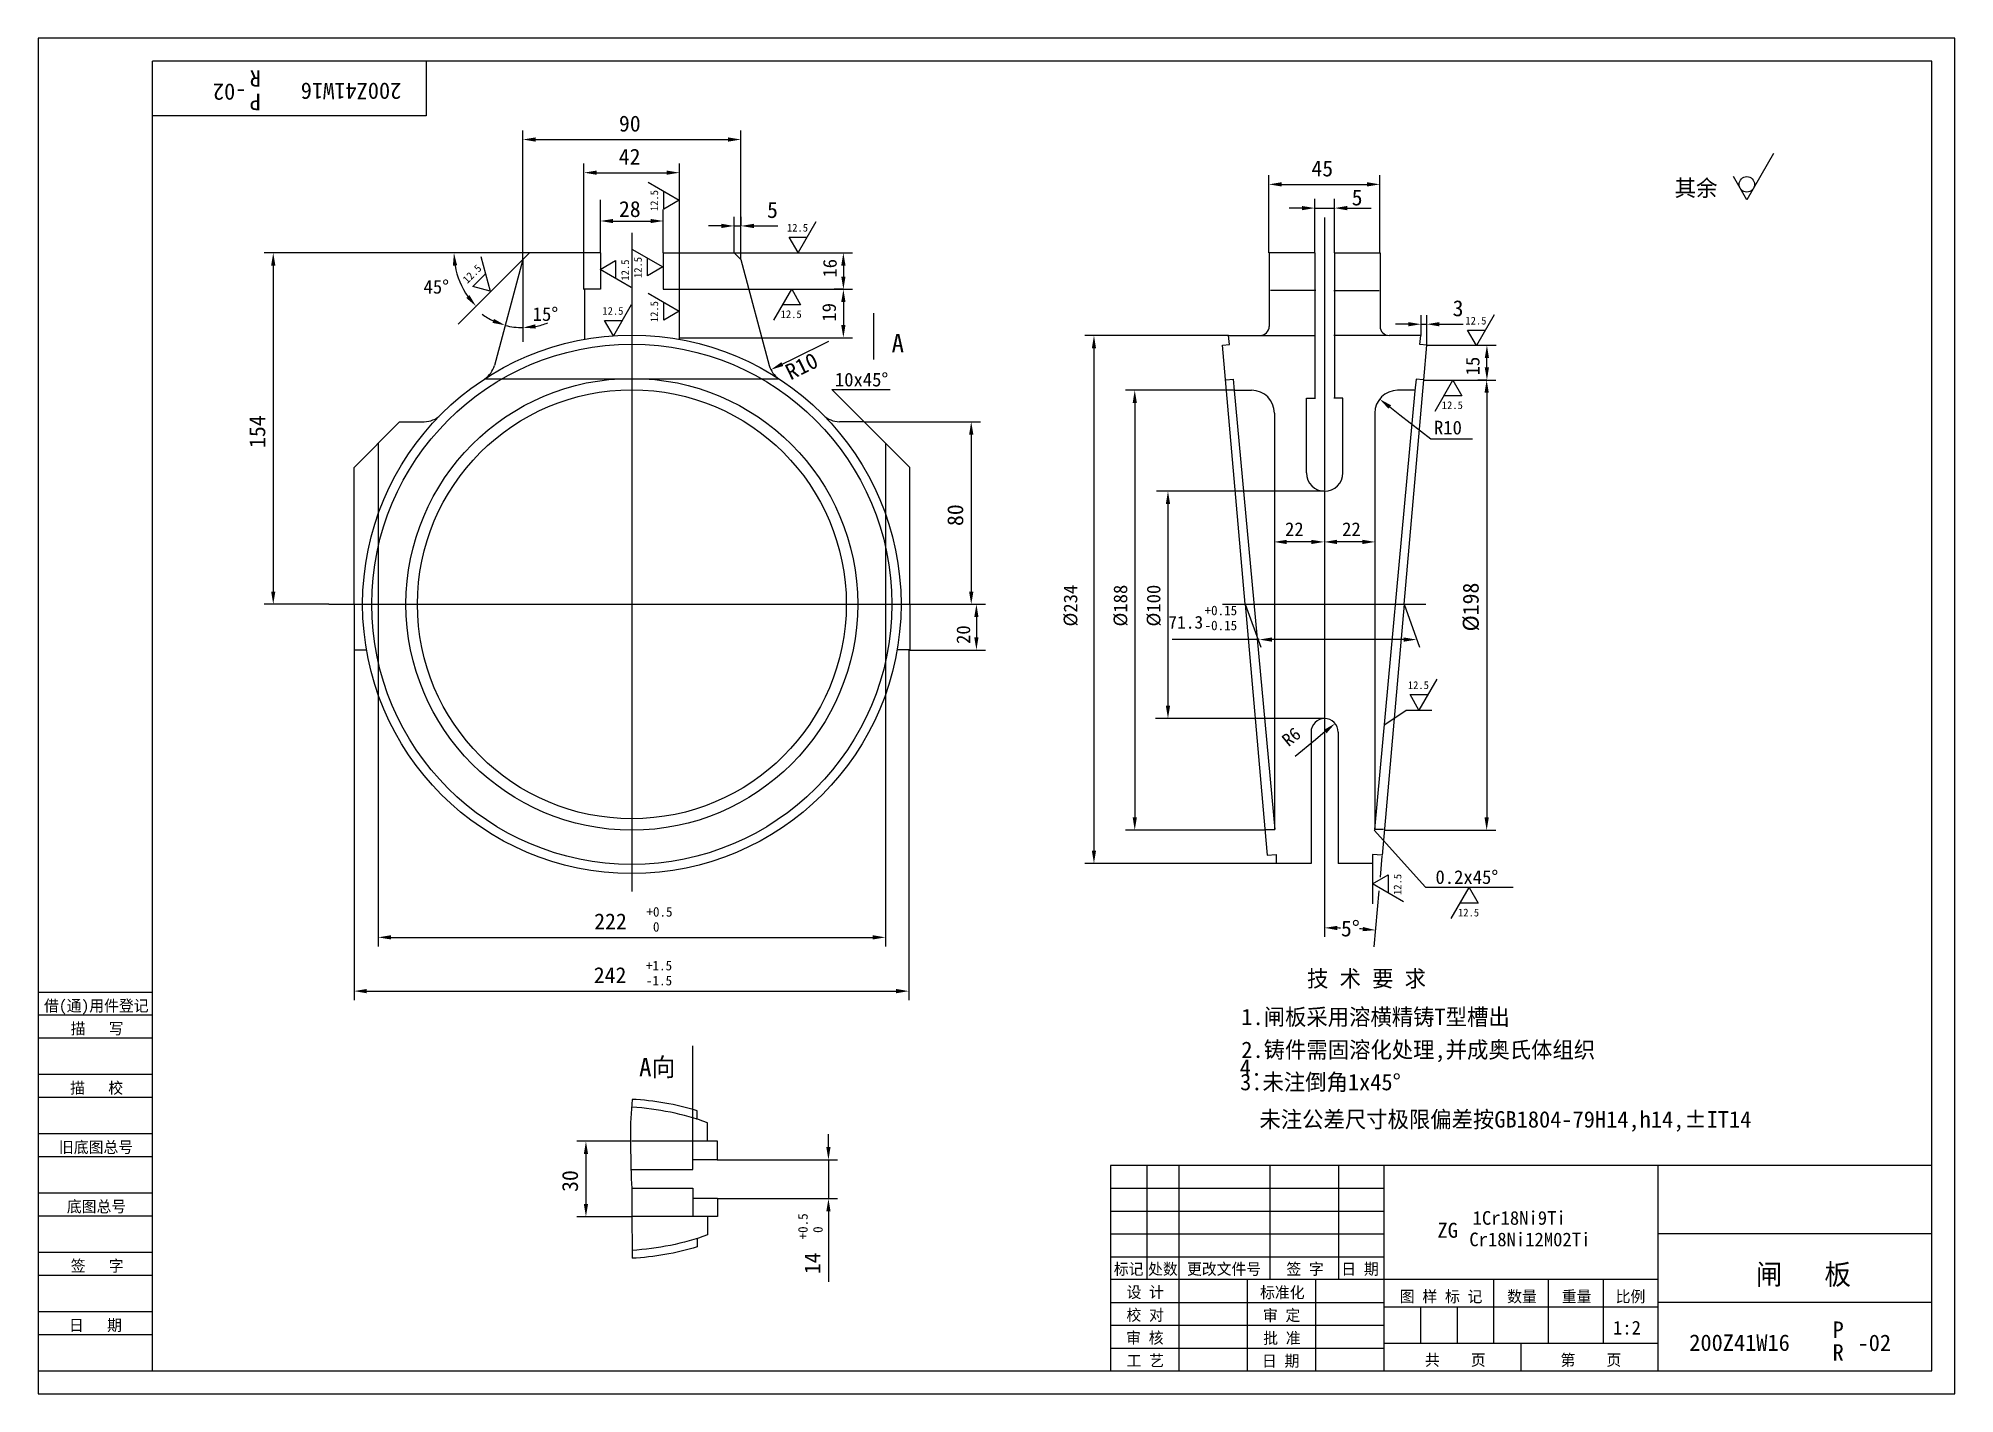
# Model space of a CAD drawing. Header units: metres. Extents: x 0 to 420, y 0 to 297.
import ezdxf

# ---------------------------------------------------------------- set-up
doc = ezdxf.new("R2010")
doc.units = ezdxf.units.M
for name, color, linetype in [('B', 3, 'Continuous'), ('C', 6, 'Continuous'), ('D', 1, 'Continuous'), ('FL', 5, 'Continuous'), ('HA', 5, 'Continuous'), ('T', 7, 'Continuous'), ('TL', 4, 'Continuous')]:
    doc.layers.add(name, color=color, linetype=linetype)

# ---------------------------------------------------------------- blocks, each defined once
blk = doc.blocks.new('TUKUN3')
at = {"layer": 'FL'}
for p, q in [((420, 297), (0, 297)), ((0, 297), (0, 0)), ((420, 0), (420, 297)), ((0, 78), (25, 78)), ((0, 70), (25, 70)), ((0, 65), (25, 65)), ((0, 57), (25, 57)), ((0, 52), (25, 52)), ((243, 25), (243, 50)), ((250, 5), (250, 50)), ((270, 25), (270, 50)), ((285, 25), (285, 50)), ((0, 44), (25, 44)), ((235, 45), (295, 45)), ((0, 39), (25, 39)), ((235, 40), (295, 40)), ((235, 35), (295, 35)), ((0, 31), (25, 31)), ((235, 30), (295, 30)), ((0, 26), (25, 26)), ((280, 5), (280, 25)), ((0, 18), (25, 18)), ((235, 20), (295, 20)), ((0, 13), (25, 13)), ((235, 15), (295, 15)), ((235, 10), (295, 10)), ((0, 0), (420, 0))]:
    blk.add_line(p, q, dxfattribs=at)
at = {"layer": 'TL'}
for p, q in [((415, 292), (25, 292)), ((25, 5), (25, 292)), ((85, 292), (85, 280)), ((415, 5), (415, 292)), ((85, 280), (25, 280)), ((0, 88), (25, 88)), ((0, 83), (25, 83)), ((415, 50), (235, 50)), ((235, 50), (235, 5)), ((295, 5), (295, 50)), ((355, 5), (355, 50)), ((415, 35), (355, 35)), ((355, 25), (235, 25)), ((265, 5), (265, 25)), ((319, 11), (319, 25)), ((331, 11), (331, 25)), ((343, 11), (343, 25)), ((295, 19), (355, 19)), ((303, 11), (303, 19)), ((311, 11), (311, 19)), ((415, 20), (355, 20)), ((355, 11), (295, 11)), ((325, 5), (325, 11)), ((0, 5), (415, 5))]:
    blk.add_line(p, q, dxfattribs=at)
at = {"layer": 'T'}
for s, p in [('借(通)用件登记', (1.26, 83.76)), ('描   写', (7.09, 78.76)), ('描   校', (6.98, 65.76)), ('旧底图总号', (4.52, 52.76)), ('底图总号', (6.25, 39.76)), ('签   字', (7.1, 26.76)), ('标记', (235.71, 26.07)), ('处数', (243.22, 26.07)), ('更改文件号', (251.75, 26.07)), ('签 字', (273.53, 26.07)), ('日 期', (285.57, 26.07)), ('设 计', (238.5, 20.99)), ('标准化', (267.77, 20.93)), ('图 样 标 记', (298.4, 20.04)), ('数量', (321.92, 20.04)), ('重量', (333.88, 20.04)), ('比例', (345.7, 20.04)), ('校 对', (238.48, 15.99)), ('审 定', (268.39, 15.93)), ('日   期', (6.72, 13.76)), ('审 核', (238.41, 10.99)), ('批 准', (268.46, 10.93)), ('工 艺', (238.52, 5.99)), ('日 期', (268.18, 5.93)), ('共    页', (303.91, 6.13)), ('第    页', (333.62, 6.13))]:
    blk.add_text(s, height=2.5, dxfattribs=at).set_placement(p)

msp = doc.modelspace()

# ---------------------------------------------------------------- linework, layer by layer
at = {"layer": 'B'}
for p, q in [((97.89, 222.36), (162.37, 222.36)), ((74.5, 208.29), (74.5, 153.18)), ((185.66, 208.29), (185.66, 153.18))]:
    msp.add_line(p, q, dxfattribs=at)
at = {"layer": 'C'}
for p, q in [((281.91, 257.73), (281.91, 197.99)), ((130.08, 254.37), (130.08, 110.01)), ((281.91, 197.76), (281.91, 147.98)), ((63.65, 172.98), (193.45, 172.98)), ((259.53, 172.98), (304.06, 172.98)), ((281.91, 147.95), (281.91, 133.33)), ((281.91, 133.33), (281.91, 120.89)), ((281.91, 120.89), (281.91, 113.44))]:
    msp.add_line(p, q, dxfattribs=at)
at = {"layer": 'D'}
for p, q in [((106.18, 248.5), (106.18, 276.82)), ((108.98, 274.82), (151.18, 274.82)), ((153.98, 248.5), (153.98, 276.82)), ((119.58, 241.96), (119.58, 269.56)), ((140.52, 241.96), (140.52, 269.56)), ((380.31, 271.76), (374.45, 261.62)), ((122.38, 267.56), (137.72, 267.56)), ((133.69, 265.46), (140.45, 261.55)), ((269.72, 249.97), (269.72, 267)), ((272.52, 265), (291.19, 265)), ((293.99, 249.97), (293.99, 267)), ((374.45, 261.62), (371.52, 266.69)), ((123.18, 250), (123.18, 261.61)), ((137.07, 259.6), (137.07, 263.51)), ((140.45, 261.55), (137.07, 259.6)), ((279.77, 250.03), (279.77, 261.8)), ((284.06, 250.03), (284.06, 261.8)), ((125.98, 256.97), (134.18, 256.97)), ((136.98, 250), (136.98, 259.51)), ((152.48, 250), (152.48, 257.89)), ((154.02, 255.89), (154.02, 257.89)), ((170.4, 256.8), (166.5, 250.04)), ((276.97, 259.8), (274.17, 259.8)), ((279.77, 259.8), (284.06, 259.8)), ((286.86, 259.8), (289.66, 259.8)), ((289.66, 259.8), (292.08, 259.8)), ((149.68, 255.89), (146.88, 255.89)), ((152.48, 255.89), (154.02, 255.89)), ((156.82, 255.89), (159.62, 255.89)), ((159.62, 255.89), (162.04, 255.89)), ((164.55, 253.42), (168.45, 253.42)), ((166.5, 250.04), (164.55, 253.42)), ((107.68, 250), (49.49, 250)), ((96.99, 249.16), (99.01, 241.62)), ((106.18, 248.5), (99.11, 241.43)), ((106.18, 248.5), (106.18, 230.46)), ((123.15, 246.34), (126.53, 248.29)), ((126.53, 248.29), (126.53, 244.38)), ((130.11, 250.8), (136.87, 246.9)), ((133.49, 244.95), (133.49, 248.85)), ((152.48, 250), (178.44, 250)), ((51.49, 247.2), (51.49, 175.78)), ((95.24, 242.63), (98, 245.39)), ((129.91, 242.43), (123.15, 246.34)), ((136.87, 246.9), (133.49, 244.95)), ((176.44, 247.2), (176.44, 244.8)), ((99.11, 241.43), (92.04, 234.36)), ((99.01, 241.62), (95.24, 242.63)), ((133.69, 241.13), (140.45, 237.23)), ((140.46, 242), (178.44, 242)), ((161.22, 235.25), (165.12, 242.01)), ((165.12, 242.01), (167.07, 238.63)), ((176.44, 242), (174.44, 242)), ((129.95, 238.57), (126.05, 231.81)), ((137.07, 235.27), (137.07, 239.18)), ((140.45, 237.23), (137.07, 235.27)), ((167.07, 238.63), (163.17, 238.63)), ((176.44, 239.2), (176.44, 234.19)), ((303.04, 231.9), (303.04, 236.35)), ((304.28, 229.71), (304.28, 236.35)), ((319.09, 236.44), (315.18, 229.68)), ((124.1, 235.19), (128, 235.19)), ((126.05, 231.81), (124.1, 235.19)), ((140.46, 231.39), (178.44, 231.39)), ((260.86, 231.88), (229.36, 231.88)), ((300.24, 234.35), (297.44, 234.35)), ((303.04, 234.35), (304.28, 234.35)), ((307.08, 234.35), (309.88, 234.35)), ((309.88, 234.35), (312.3, 234.35)), ((313.23, 233.06), (317.14, 233.06)), ((315.18, 229.68), (313.23, 233.06)), ((163.06, 225.62), (165.57, 226.86)), ((165.57, 226.86), (173.27, 230.66)), ((231.36, 229.08), (231.36, 118.99)), ((304.28, 229.76), (319.48, 229.76)), ((317.48, 224.89), (317.48, 226.96)), ((173.91, 220.05), (186.71, 220.05)), ((180.98, 212.98), (173.91, 220.05)), ((262.17, 219.89), (238.3, 219.89)), ((303.67, 222.12), (319.43, 222.12)), ((306.12, 215.31), (310.02, 222.07)), ((311.97, 218.69), (308.07, 218.69)), ((310.02, 222.07), (311.97, 218.69)), ((317.48, 222.09), (315.48, 222.09)), ((317.43, 219.32), (317.43, 126.26)), ((240.3, 217.09), (240.3, 126.29)), ((296.18, 216.22), (298.39, 214.5)), ((298.39, 214.5), (305.17, 209.23)), ((180.98, 212.98), (206.46, 212.98)), ((204.46, 210.18), (204.46, 175.74)), ((305.17, 209.23), (314.31, 209.23)), ((249.24, 197.76), (245.05, 197.76)), ((281.91, 197.76), (249.24, 197.76)), ((247.58, 194.96), (247.58, 150.75)), ((278.99, 186.65), (273.61, 186.65)), ((290.19, 186.65), (284.59, 186.65)), ((63.65, 172.98), (49.49, 172.98)), ((193.45, 172.98), (207.6, 172.98)), ((205.6, 172.94), (202.46, 172.94)), ((264.5, 172.98), (267.92, 163.58)), ((299.32, 172.98), (302.74, 163.58)), ((205.6, 170.18), (205.6, 165.76)), ((252.55, 165.25), (248.49, 165.25)), ((256.41, 165.25), (252.55, 165.25)), ((267.58, 165.25), (256.41, 165.25)), ((299.27, 165.25), (270.38, 165.25)), ((69.19, 162.98), (69.19, 86.21)), ((190.8, 163.14), (190.8, 86.21)), ((190.92, 162.96), (207.6, 162.96)), ((306.48, 156.56), (302.58, 149.8)), ((74.5, 153.18), (74.5, 97.99)), ((185.66, 153.18), (185.66, 97.99)), ((300.63, 153.18), (304.53, 153.18)), ((302.58, 149.8), (300.63, 153.18)), ((249.24, 147.95), (244.85, 147.95)), ((281.91, 147.95), (249.24, 147.95)), ((295.08, 146.61), (299.75, 149.8)), ((299.75, 149.8), (305.42, 149.8)), ((279.88, 143.3), (275.43, 139.65)), ((282.04, 145.08), (279.88, 143.3)), ((268.8, 123.49), (238.3, 123.49)), ((292.8, 123.46), (304.04, 110.99)), ((294.98, 123.46), (319.43, 123.46)), ((294.48, 117.81), (294.07, 113.15)), ((271.31, 116.19), (229.36, 116.19)), ((281.91, 113.44), (281.91, 100.08)), ((292.43, 111.7), (295.81, 113.66)), ((292.44, 116.19), (292.44, 107.32)), ((295.81, 113.66), (295.81, 109.75)), ((299.19, 107.8), (292.43, 111.7)), ((293.81, 110.2), (292.73, 97.89)), ((304.04, 110.99), (323.23, 110.99)), ((309.68, 104.13), (313.58, 110.89)), ((313.58, 110.89), (315.53, 107.51)), ((315.53, 107.51), (311.63, 107.51)), ((77.3, 99.99), (182.86, 99.99)), ((71.99, 88.21), (188, 88.21)), ((143.46, 55.34), (143.46, 76.25)), ((129.75, 55.3), (118.02, 55.3)), ((173.17, 54.03), (173.17, 56.83)), ((120.02, 52.5), (120.02, 41.58)), ((148.79, 51.23), (175.17, 51.23)), ((173.17, 51.23), (173.17, 42.74)), ((148.79, 42.74), (175.17, 42.74)), ((130.25, 38.78), (118.02, 38.78)), ((173.17, 39.94), (173.17, 37.14)), ((173.17, 37.14), (173.17, 31.89)), ((173.17, 31.89), (173.17, 24.51))]:
    msp.add_line(p, q, dxfattribs=at)
msp.add_circle((374.45, 265), 1.69, dxfattribs=at)
for centre, radius, start, end in [((107.68, 250), 16.59, 189.68, 215.32), ((106.18, 248.5), 14.9, 233.43, 244.21), ((106.18, 248.5), 14.9, 255, 270), ((106.18, 248.5), 14.9, 280.79, 291.57), ((281.91, -25.78), 127.86, 88.44, 88.75), ((281.91, -25.78), 127.86, 86.25, 86.56)]:
    msp.add_arc(centre, radius, start, end, dxfattribs=at)
for points in [[(108.98, 275.29), (108.98, 274.36), (106.18, 274.82)], [(151.18, 275.29), (151.18, 274.36), (153.98, 274.82)], [(122.38, 268.03), (122.38, 267.1), (119.58, 267.56)], [(137.72, 268.03), (137.72, 267.1), (140.52, 267.56)], [(272.52, 265.47), (272.52, 264.53), (269.72, 265)], [(291.19, 265.47), (291.19, 264.53), (293.99, 265)], [(125.98, 257.43), (125.98, 256.5), (123.18, 256.97)], [(134.18, 257.43), (134.18, 256.5), (136.98, 256.97)], [(149.68, 256.36), (149.68, 255.42), (152.48, 255.89)], [(156.82, 256.36), (156.82, 255.42), (154.02, 255.89)], [(276.97, 260.26), (276.97, 259.33), (279.77, 259.8)], [(286.86, 260.26), (286.86, 259.33), (284.06, 259.8)], [(51.02, 247.2), (51.95, 247.2), (51.49, 250)], [(90.86, 247.17), (91.79, 247.25), (91.09, 250)], [(175.97, 247.2), (176.91, 247.2), (176.44, 250)], [(175.97, 244.8), (176.91, 244.8), (176.44, 242)], [(94.5, 240.71), (93.79, 240.11), (95.95, 238.27)], [(175.97, 239.2), (176.91, 239.2), (176.44, 242)], [(99.86, 235.52), (99.54, 234.65), (102.32, 234.11)], [(109.01, 233.4), (108.92, 234.33), (106.18, 233.6)], [(175.97, 234.19), (176.91, 234.19), (176.44, 231.39)], [(230.89, 229.08), (231.82, 229.08), (231.36, 231.88)], [(300.24, 234.82), (300.24, 233.89), (303.04, 234.35)], [(307.08, 234.82), (307.08, 233.89), (304.28, 234.35)], [(317.01, 226.96), (317.94, 226.96), (317.48, 229.76)], [(163.26, 225.2), (162.85, 226.04), (160.55, 224.38)], [(317.01, 224.89), (317.94, 224.89), (317.48, 222.09)], [(239.84, 217.09), (240.77, 217.09), (240.3, 219.89)], [(316.96, 219.32), (317.9, 219.32), (317.43, 222.12)], [(295.89, 215.85), (296.47, 216.59), (293.97, 217.94)], [(204, 210.18), (204.93, 210.18), (204.46, 212.98)], [(247.11, 194.96), (248.05, 194.96), (247.58, 197.76)], [(273.61, 187.11), (273.61, 186.18), (270.81, 186.65)], [(278.99, 187.11), (278.99, 186.18), (281.79, 186.65)], [(284.59, 187.11), (284.59, 186.18), (281.79, 186.65)], [(290.19, 187.11), (290.19, 186.18), (292.99, 186.65)], [(51.02, 175.78), (51.95, 175.78), (51.49, 172.98)], [(204, 175.74), (204.93, 175.74), (204.46, 172.94)], [(205.13, 170.18), (206.06, 170.18), (205.6, 172.98)], [(205.13, 165.76), (206.06, 165.76), (205.6, 162.96)], [(270.38, 165.71), (270.38, 164.78), (267.58, 165.25)], [(299.27, 165.71), (299.27, 164.78), (302.07, 165.25)], [(247.11, 150.75), (248.05, 150.75), (247.58, 147.95)], [(282.34, 144.72), (281.74, 145.44), (284.2, 146.86)], [(239.84, 126.29), (240.77, 126.29), (240.3, 123.49)], [(316.96, 126.26), (317.9, 126.26), (317.43, 123.46)], [(230.89, 118.99), (231.82, 118.99), (231.36, 116.19)], [(284.71, 101.58), (284.72, 102.51), (281.91, 102.08)], [(290.3, 102.27), (290.23, 101.34), (293.06, 101.59)], [(77.3, 100.46), (77.3, 99.53), (74.5, 99.99)], [(182.86, 100.46), (182.86, 99.53), (185.66, 99.99)], [(71.99, 88.68), (71.99, 87.74), (69.19, 88.21)], [(188, 88.68), (188, 87.74), (190.8, 88.21)], [(119.55, 52.5), (120.48, 52.5), (120.02, 55.3)], [(172.7, 54.03), (173.63, 54.03), (173.17, 51.23)], [(172.7, 39.94), (173.63, 39.94), (173.17, 42.74)], [(119.55, 41.58), (120.48, 41.58), (120.02, 38.78)]]:
    msp.add_solid(points, dxfattribs=at)
at = {"layer": 'HA'}
for p, q in [((130.15, 64.49), (129.76, 59.32)), ((129.76, 59.32), (129.76, 54.34)), ((129.76, 54.34), (129.96, 47.08)), ((129.96, 47.08), (130.07, 45.06)), ((130.07, 45.06), (130.08, 38.81)), ((130.08, 38.81), (130.15, 31.39)), ((130.15, 31.39), (130.15, 29.66))]:
    msp.add_line(p, q, dxfattribs=at)
at = {"layer": 'TL'}
for p, q in [((106.18, 248.5), (99.96, 225.3)), ((107.68, 250), (106.18, 248.5)), ((123.18, 250), (107.68, 250)), ((123.18, 250), (123.18, 242)), ((136.98, 250), (136.98, 242)), ((136.98, 250), (152.48, 250)), ((152.48, 250), (153.98, 248.5)), ((153.98, 248.5), (160.2, 225.3)), ((269.77, 250.03), (269.77, 233.88)), ((279.77, 250.03), (269.77, 250.03)), ((279.77, 250.03), (279.77, 231.73)), ((284.06, 250.03), (294.06, 250.03)), ((284.06, 250.03), (284.06, 231.73)), ((294.06, 250.03), (294.06, 233.88)), ((119.68, 242), (119.68, 232.5)), ((123.18, 242), (119.68, 242)), ((136.98, 242), (140.48, 242)), ((140.48, 242), (140.48, 231.05)), ((280.01, 241.75), (270.05, 241.75)), ((283.93, 241.75), (293.88, 241.75)), ((183.07, 236.74), (183.07, 226.63)), ((119.68, 232.5), (119.68, 231.05)), ((261.03, 229.89), (260.86, 231.88)), ((260.86, 231.88), (267.77, 231.88)), ((267.77, 231.88), (279.9, 231.88)), ((279.77, 231.73), (279.77, 218.17)), ((295.73, 231.88), (283.93, 231.88)), ((284.06, 231.73), (284.06, 218.17)), ((302.97, 231.88), (296.06, 231.88)), ((302.8, 229.89), (302.97, 231.88)), ((259.54, 229.76), (261.03, 229.89)), ((260.19, 222.24), (259.54, 229.76)), ((304.29, 229.76), (302.8, 229.89)), ((303.63, 222.19), (304.29, 229.76)), ((264.5, 172.98), (260.19, 222.24)), ((260.32, 222.19), (261.87, 222.32)), ((261.87, 222.32), (262.1, 219.81)), ((262.1, 219.87), (265.91, 219.87)), ((262.1, 219.81), (271, 123.63)), ((301.72, 219.79), (292.82, 123.63)), ((301.73, 219.87), (297.92, 219.87)), ((299.32, 172.98), (303.63, 222.19)), ((301.96, 222.32), (301.72, 219.79)), ((303.5, 222.19), (301.96, 222.32)), ((270.91, 214.87), (270.91, 172.98)), ((277.92, 218.14), (279.92, 218.14)), ((277.92, 201.76), (277.92, 218.14)), ((285.9, 218.14), (283.9, 218.14)), ((285.9, 201.76), (285.9, 218.14)), ((292.92, 214.87), (292.92, 172.98)), ((79.19, 212.98), (69.19, 202.98)), ((79.19, 212.98), (84.57, 212.98)), ((180.98, 212.98), (175.59, 212.98)), ((180.98, 212.98), (190.98, 202.98)), ((69.19, 172.98), (69.19, 202.98)), ((190.98, 172.98), (190.98, 202.98)), ((69.19, 172.98), (69.19, 162.98)), ((190.98, 172.98), (190.98, 162.98)), ((264.5, 172.98), (268.81, 123.75)), ((270.91, 172.98), (270.91, 123.63)), ((292.92, 172.98), (292.92, 123.63)), ((299.32, 172.98), (295.02, 123.8)), ((69.19, 162.98), (71.94, 162.98)), ((190.98, 162.98), (188.23, 162.98)), ((278.94, 144.95), (278.94, 116.19)), ((284.89, 144.95), (284.89, 116.19)), ((268.81, 123.75), (269.32, 117.97)), ((269, 123.63), (271, 123.63)), ((294.83, 123.63), (292.82, 123.63)), ((295.02, 123.8), (294.51, 117.96)), ((269.32, 117.97), (271.31, 118.14)), ((271.31, 118.14), (271.31, 116.19)), ((294.43, 117.97), (292.44, 118.14)), ((292.44, 118.14), (292.44, 116.19)), ((278.94, 116.19), (271.31, 116.19)), ((292.44, 116.19), (284.89, 116.19)), ((146.66, 55.27), (146.66, 59.38)), ((148.82, 55.34), (130.08, 55.34)), ((143.46, 51.34), (143.46, 55.37)), ((148.82, 51.34), (148.82, 55.34)), ((143.46, 51.34), (148.82, 51.34)), ((143.46, 49.09), (143.46, 51.34)), ((130.07, 49.09), (143.46, 49.09)), ((130.07, 45.06), (143.46, 45.06)), ((143.46, 45.06), (143.46, 42.81)), ((143.46, 42.81), (148.82, 42.81)), ((143.46, 42.81), (143.46, 38.78)), ((148.82, 42.81), (148.82, 38.81)), ((148.82, 38.81), (130.08, 38.81)), ((146.66, 38.88), (146.66, 34.77))]:
    msp.add_line(p, q, dxfattribs=at)
for points in [[(144.36, 62, 0.06), (130.15, 64.49, 0.06)], [(146.66, 59.38, 0.07), (130.15, 62.77, 0.07)], [(146.66, 34.77, -0.07), (130.15, 31.39, -0.07)], [(144.36, 32.15, -0.06), (130.15, 29.66, -0.06)]]:
    msp.add_lwpolyline(points, format="xyb", dxfattribs=at)
for points in [[(144.36, 60.09), (144.36, 62)], [(144.36, 34.06), (144.36, 32.15)]]:
    msp.add_lwpolyline(points, dxfattribs=at)
for radius in [59, 57, 49.5, 47]:
    msp.add_circle((130.08, 172.98), radius, dxfattribs=at)
for centre, radius, start, end in [((267.77, 233.88), 2, 270, 0), ((296.06, 233.88), 2, 180, 270), ((95.13, 226.59), 5, 303.1, 345), ((165.03, 226.59), 5, 195, 236.9), ((265.91, 214.87), 5, 0, 90), ((297.92, 214.87), 5, 90, 180), ((84.57, 217.98), 5, 270, 315.32), ((175.59, 217.98), 5, 224.68, 270), ((281.92, 201.76), 4, 180, 270), ((281.9, 201.76), 4, 270, 0), ((281.94, 144.95), 3, 90, 180), ((281.89, 144.95), 3, 0, 90)]:
    msp.add_arc(centre, radius, start, end, dxfattribs=at)

# ---------------------------------------------------------------- block references
at = {"layer": 'D'}
msp.add_blockref('TUKUN3', (0, 0), dxfattribs=at)

# ---------------------------------------------------------------- texts
for s, height, rotation, p in [('R', 3.6, 180, (48.77, 290.01)), ('-02', 3.6, 180, (45.61, 287.05)), ('200Z41W16', 3.6, 180, (79.56, 287.24)), ('P', 3.6, 180, (48.77, 284.85)), ('12.5', 1.7, 90, (135.84, 259.13)), ('12.5', 1.7, 90, (129.46, 243.91)), ('12.5', 1.7, 90, (132.26, 244.47)), ('16', 3, 90, (174.98, 244.57)), ('12.5', 1.7, 45, (94.03, 243.16)), ('12.5', 1.7, 90, (135.84, 234.8)), ('19', 3, 90, (174.81, 234.92)), ('R10', 3.5, 26.29, (164.87, 222.03)), ('15', 3, 90, (315.86, 223.15)), ('154', 3.5, 90, (49.74, 207.24)), ('80', 3.5, 90, (202.71, 190.13)), ('%%C234', 3, 90, (227.71, 168.11)), ('%%c188', 3, 90, (238.65, 168.11)), ('%%C100', 3, 90, (245.92, 168.11)), ('%%C198', 3.5, 90, (315.68, 167.04)), ('20', 3, 90, (204.23, 164.29)), ('R6', 2.8, 39.41, (274.02, 141.65)), ('12.5', 1.7, 90, (298.74, 109.28)), ('30', 3.5, 90, (118.27, 44.21)), ('+0.5', 2.1, 90, (168.62, 33.8)), (' 0', 2.1, 90, (171.91, 33.8)), ('14', 3.5, 90, (171.42, 26.19))]:
    msp.add_text(s, height=height, rotation=rotation, dxfattribs=at).set_placement(p)
for s, height, p in [('90', 3.5, (127.25, 276.57)), ('42', 3.5, (127.21, 269.31)), ('45', 3.5, (279.02, 266.75)), ('其余', 3.6, (358.63, 262.39)), ('28', 3.5, (127.25, 257.84)), ('5', 3.5, (159.71, 257.64)), ('5', 3.5, (287.84, 260.39)), ('12.5', 1.7, (164.07, 254.65)), ('45%%d', 3, (84.43, 241.06)), ('3', 3.5, (309.97, 236.1)), ('15%%d', 3, (108.35, 235.08)), ('12.5', 1.7, (123.62, 236.42)), ('12.5', 1.7, (162.69, 235.7)), ('12.5', 1.7, (312.76, 234.29)), ('A', 4, (187.01, 228.19)), ('10x45%%d', 3, (174.58, 220.72)), ('12.5', 1.7, (307.59, 215.76)), ('R10', 3, (305.88, 210.2)), ('22', 3, (273.24, 187.94)), ('22', 3, (285.75, 187.94)), ('+0.15', 2.1, (255.6, 170.59)), ('71.3', 2.8, (247.67, 167.64)), ('-0.15', 2.1, (255.6, 167.3)), ('12.5', 1.7, (300.15, 154.41)), ('0.2x45%%d', 3, (306.21, 111.7)), ('222', 3.5, (121.83, 101.74)), ('+0.5', 2.1, (133.28, 104.54)), ('12.5', 1.7, (311.15, 104.58)), (' 0', 2.1, (133.28, 101.25)), ('5%%d', 3.5, (285.49, 100.2)), ('242', 3.5, (121.74, 89.96)), ('+1.5', 2.1, (133.19, 92.76)), ('技 术 要 求', 3.6, (278.06, 89.16)), ('-1.5', 2.1, (133.19, 89.47)), ('1.闸板采用溶横精铸T型槽出', 3.6, (263.66, 80.76)), ('2.铸件需固溶化处理,并成奥氏体组织', 3.6, (263.66, 73.56)), ('A向', 4, (131.67, 69.57)), ('4.', 3.6, (263.32, 69.68)), ('3.未注倒角1x45%%d', 3.6, (263.4, 66.48)), ('未注公差尺寸极限偏差按GB1804-79H14,h14,%%pIT14', 3.6, (267.63, 58.31)), ('1Cr18Ni9Ti', 3, (314.35, 37.01)), ('ZG', 3.3, (306.64, 34.16)), ('Cr18Ni12M02Ti', 3, (313.63, 32.3)), ('闸   板', 4.5, (376.4, 23.89)), ('1:2', 3, (345.12, 12.96)), ('200Z41W16', 3.6, (361.83, 9.38)), ('P', 3.6, (393.24, 12.22)), ('-02', 3.6, (398.71, 9.35)), ('R', 3.6, (393.24, 7.23))]:
    msp.add_text(s, height=height, dxfattribs=at).set_placement(p)

doc.saveas('drawing.dxf')
